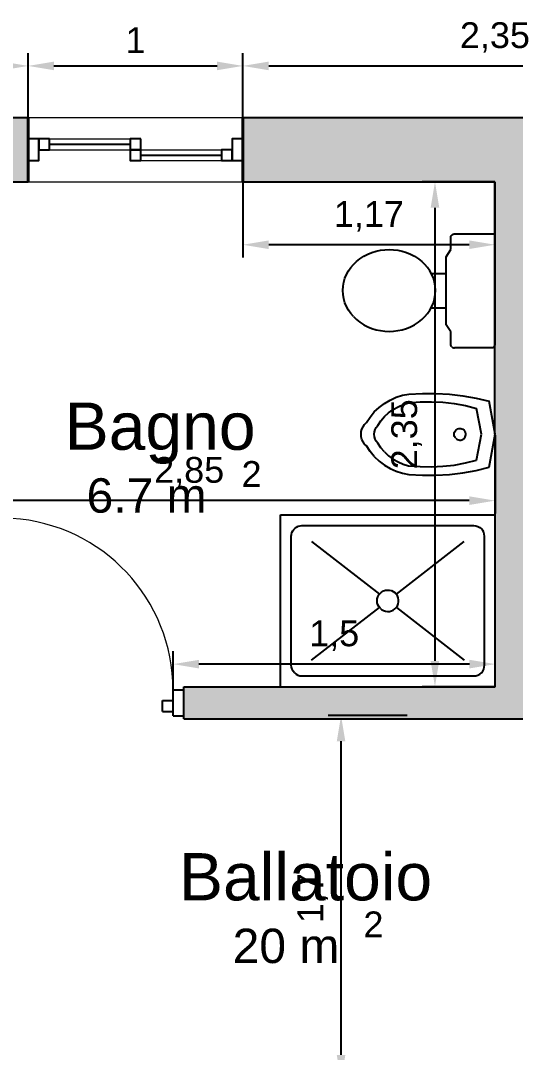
# Model space of a CAD drawing. Header units: millimetres. Extents: x 2491 to 2548.8, y 1338.3 to 1412.1.
# Drawn here: x 2537.533 to 2539.837, y 1397.42 to 1402.223 of the extents above; entities that cross this region are included whole.
import ezdxf

# ---------------------------------------------------------------- set-up
doc = ezdxf.new("R2010")
doc.units = ezdxf.units.MM
doc.header["$PDMODE"] = 35
for name, color, linetype in [('ARREDI_BAGNO 2', 175, 'Continuous'), ('QUOTE - dimension', 251, 'Continuous'), ('TESTO superfici - surface txt', 2, 'Continuous'), ('TXT AMBIENTI', 252, 'Continuous'), ('VETRATE sezioni - windows sections', 171, 'Continuous')]:
    doc.layers.add(name, color=color, linetype=linetype)
for name, color, linetype, lineweight in [('MURATURA sezioni - section wall', 7, 'Continuous', 40), ('MURATURE tratteggi - wall hatch', 252, 'Continuous', 18), ('PORTE finestre - doors windows', 252, 'Continuous', 5), ('PROIEZIONI - projections', 145, 'Continuous', 13), ('PROIEZIONI finissime - fine lines', 251, 'Continuous', 9), ('SEZIONI medie - small section', 2, 'Continuous', 25)]:
    doc.layers.add(name, color=color, linetype=linetype, lineweight=lineweight)
doc.styles.get("Standard").update_dxf_attribs({"font": 'arial.ttf'})
doc.dimstyles.new('ISO-25', dxfattribs={"dimtxt": 0.12, "dimasz": 0.12, "dimexe": 0.06, "dimexo": 0, "dimgap": 0.06, "dimtad": 1, "dimtxsty": 'Standard', "dimcen": 0.12, "dimadec": 0, "dimazin": 0, "dimtfac": 1, "dimtmove": 0, "dimatfit": 3, "dimfxl": 0, "dimarcsym": 0})

# ---------------------------------------------------------------- blocks, each defined once
blk = doc.blocks.new('*D64')
at = {"layer": 'DefPoints', "color": 0}
for p in [(2537.5685, 1402.0122), (2532.8795, 1401.7722), (2537.5685, 1401.7722)]:
    blk.add_point(p, dxfattribs=at)
at = {"layer": 'QUOTE - dimension', "color": 0, "lineweight": -2}
for p, q in [((2532.8795, 1401.7722), (2532.8795, 1402.0722)), ((2537.5685, 1401.7722), (2537.5685, 1402.0722)), ((2532.9995, 1402.0122), (2537.4485, 1402.0122))]:
    blk.add_line(p, q, dxfattribs=at)
at = {"layer": 'QUOTE - dimension', "color": 0}
for points in [[(2532.9995, 1402.0322), (2532.9995, 1401.9922), (2532.8795, 1402.0122)], [(2537.4485, 1402.0322), (2537.4485, 1401.9922), (2537.5685, 1402.0122)]]:
    blk.add_solid(points, dxfattribs=at)
at = {"layer": 'QUOTE - dimension', "color": 0, "insert": (2535.224, 1402.1443), "char_height": 0.12, "attachment_point": 5}
blk.add_mtext('4,69', dxfattribs=at)
blk = doc.blocks.new('*D65')
at = {"layer": 'DefPoints', "color": 0}
for p in [(2538.5685, 1402.0122), (2537.5685, 1401.7722), (2538.5685, 1401.7722)]:
    blk.add_point(p, dxfattribs=at)
at = {"layer": 'QUOTE - dimension', "color": 0, "lineweight": -2}
for p, q in [((2537.5685, 1401.7722), (2537.5685, 1402.0722)), ((2538.5685, 1401.7722), (2538.5685, 1402.0722)), ((2537.6885, 1402.0122), (2538.4485, 1402.0122))]:
    blk.add_line(p, q, dxfattribs=at)
at = {"layer": 'QUOTE - dimension', "color": 0}
for points in [[(2537.6885, 1402.0322), (2537.6885, 1401.9922), (2537.5685, 1402.0122)], [(2538.4485, 1402.0322), (2538.4485, 1401.9922), (2538.5685, 1402.0122)]]:
    blk.add_solid(points, dxfattribs=at)
at = {"layer": 'QUOTE - dimension', "color": 0, "insert": (2538.0685, 1402.1324), "char_height": 0.12, "attachment_point": 5}
blk.add_mtext('1', dxfattribs=at)
blk = doc.blocks.new('*D66')
at = {"layer": 'DefPoints', "color": 0}
for p in [(2540.9155, 1402.0122), (2538.5685, 1401.7722), (2540.9155, 1401.7722)]:
    blk.add_point(p, dxfattribs=at)
at = {"layer": 'QUOTE - dimension', "color": 0, "lineweight": -2}
for p, q in [((2538.5685, 1401.7722), (2538.5685, 1402.0722)), ((2540.9155, 1401.7722), (2540.9155, 1402.0722)), ((2538.6885, 1402.0122), (2540.7955, 1402.0122))]:
    blk.add_line(p, q, dxfattribs=at)
at = {"layer": 'QUOTE - dimension', "color": 0}
for points in [[(2538.6885, 1402.0322), (2538.6885, 1401.9922), (2538.5685, 1402.0122)], [(2540.7955, 1402.0322), (2540.7955, 1401.9922), (2540.9155, 1402.0122)]]:
    blk.add_solid(points, dxfattribs=at)
at = {"layer": 'QUOTE - dimension', "color": 0, "insert": (2539.742, 1402.1443), "char_height": 0.12, "attachment_point": 5}
blk.add_mtext('2,35', dxfattribs=at)
blk = doc.blocks.new('*D73')
at = {"layer": 'DefPoints', "color": 0}
for p in [(2538.2435, 1399.2272), (2538.2435, 1399.1072), (2539.7435, 1399.1222)]:
    blk.add_point(p, dxfattribs=at)
at = {"layer": 'QUOTE - dimension', "color": 0, "lineweight": -2}
for p, q in [((2538.2435, 1399.1072), (2538.2435, 1399.2872)), ((2539.7435, 1399.1222), (2539.7435, 1399.2872)), ((2539.6235, 1399.2272), (2538.3635, 1399.2272))]:
    blk.add_line(p, q, dxfattribs=at)
at = {"layer": 'QUOTE - dimension', "color": 0}
for points in [[(2538.3635, 1399.2472), (2538.3635, 1399.2072), (2538.2435, 1399.2272)], [(2539.6235, 1399.2472), (2539.6235, 1399.2072), (2539.7435, 1399.2272)]]:
    blk.add_solid(points, dxfattribs=at)
at = {"layer": 'QUOTE - dimension', "color": 0, "insert": (2538.9935, 1399.3593), "char_height": 0.12, "attachment_point": 5}
blk.add_mtext('1,5', dxfattribs=at)
blk = doc.blocks.new('*D74')
at = {"layer": 'DefPoints', "color": 0}
for p in [(2536.8935, 1400.2933), (2539.7428, 1400.2933), (2536.8935, 1399.9883)]:
    blk.add_point(p, dxfattribs=at)
at = {"layer": 'QUOTE - dimension', "color": 0, "lineweight": -2}
for p, q in [((2536.8935, 1400.2933), (2536.8935, 1399.9283)), ((2539.7428, 1400.2933), (2539.7428, 1399.9283)), ((2539.6228, 1399.9883), (2537.0135, 1399.9883))]:
    blk.add_line(p, q, dxfattribs=at)
at = {"layer": 'QUOTE - dimension', "color": 0}
for points in [[(2537.0135, 1400.0083), (2537.0135, 1399.9683), (2536.8935, 1399.9883)], [(2539.6228, 1400.0083), (2539.6228, 1399.9683), (2539.7428, 1399.9883)]]:
    blk.add_solid(points, dxfattribs=at)
at = {"layer": 'QUOTE - dimension', "color": 0, "insert": (2538.3181, 1400.1204), "char_height": 0.12, "attachment_point": 5}
blk.add_mtext('2,85', dxfattribs=at)
blk = doc.blocks.new('*D75')
at = {"layer": 'DefPoints', "color": 0}
for p in [(2539.7422, 1401.4722), (2539.4628, 1399.1222), (2539.7435, 1399.1222)]:
    blk.add_point(p, dxfattribs=at)
at = {"layer": 'QUOTE - dimension', "color": 0, "lineweight": -2}
for p, q in [((2539.7422, 1401.4722), (2539.4028, 1401.4722)), ((2539.4628, 1401.3522), (2539.4628, 1399.2422)), ((2539.7435, 1399.1222), (2539.4028, 1399.1222))]:
    blk.add_line(p, q, dxfattribs=at)
at = {"layer": 'QUOTE - dimension', "color": 0}
for points in [[(2539.4428, 1401.3522), (2539.4828, 1401.3522), (2539.4628, 1401.4722)], [(2539.4428, 1399.2422), (2539.4828, 1399.2422), (2539.4628, 1399.1222)]]:
    blk.add_solid(points, dxfattribs=at)
at = {"layer": 'QUOTE - dimension', "color": 0, "insert": (2539.3307, 1400.2972), "char_height": 0.12, "attachment_point": 5, "rotation": 90}
blk.add_mtext('2,35', dxfattribs=at)
blk = doc.blocks.new('*D76')
at = {"layer": 'DefPoints', "color": 0}
for p in [(2538.5685, 1401.4722), (2539.7422, 1401.4722), (2538.5685, 1401.1797)]:
    blk.add_point(p, dxfattribs=at)
at = {"layer": 'QUOTE - dimension', "color": 0, "lineweight": -2}
for p, q in [((2538.5685, 1401.4722), (2538.5685, 1401.1197)), ((2539.7422, 1401.4722), (2539.7422, 1401.1197)), ((2539.6222, 1401.1797), (2538.6885, 1401.1797))]:
    blk.add_line(p, q, dxfattribs=at)
at = {"layer": 'QUOTE - dimension', "color": 0}
for points in [[(2538.6885, 1401.1997), (2538.6885, 1401.1597), (2538.5685, 1401.1797)], [(2539.6222, 1401.1997), (2539.6222, 1401.1597), (2539.7422, 1401.1797)]]:
    blk.add_solid(points, dxfattribs=at)
at = {"layer": 'QUOTE - dimension', "color": 0, "insert": (2539.1553, 1401.3118), "char_height": 0.12, "attachment_point": 5}
blk.add_mtext('1,17', dxfattribs=at)
blk = doc.blocks.new('*D79')
at = {"layer": 'DefPoints', "color": 0}
for p in [(2539.0255, 1398.9879), (2539.3326, 1398.9879), (2539.3326, 1397.2879)]:
    blk.add_point(p, dxfattribs=at)
at = {"layer": 'QUOTE - dimension', "color": 0, "lineweight": -2}
for p, q in [((2539.3326, 1398.9879), (2538.9655, 1398.9879)), ((2539.0255, 1397.4079), (2539.0255, 1398.8679)), ((2539.3326, 1397.2879), (2538.9655, 1397.2879))]:
    blk.add_line(p, q, dxfattribs=at)
at = {"layer": 'QUOTE - dimension', "color": 0}
for points in [[(2539.0055, 1398.8679), (2539.0455, 1398.8679), (2539.0255, 1398.9879)], [(2539.0055, 1397.4079), (2539.0455, 1397.4079), (2539.0255, 1397.2879)]]:
    blk.add_solid(points, dxfattribs=at)
at = {"layer": 'QUOTE - dimension', "color": 0, "insert": (2538.8934, 1398.1379), "char_height": 0.12, "attachment_point": 5, "rotation": 90}
blk.add_mtext('1,7', dxfattribs=at)
blk = doc.blocks.new('*D123')
at = {"layer": 'DefPoints', "color": 0}
for p in [(2539.5934, 1398.9722), (2539.5934, 1392.0722), (2540.0934, 1392.0722)]:
    blk.add_point(p, dxfattribs=at)
at = {"layer": 'QUOTE - dimension', "color": 0, "lineweight": -2}
for p, q in [((2539.5934, 1398.9722), (2540.1534, 1398.9722)), ((2540.0934, 1398.8522), (2540.0934, 1392.1922)), ((2539.5934, 1392.0722), (2540.1534, 1392.0722))]:
    blk.add_line(p, q, dxfattribs=at)
at = {"layer": 'QUOTE - dimension', "color": 0}
for points in [[(2540.0734, 1398.8522), (2540.1134, 1398.8522), (2540.0934, 1398.9722)], [(2540.0734, 1392.1922), (2540.1134, 1392.1922), (2540.0934, 1392.0722)]]:
    blk.add_solid(points, dxfattribs=at)
at = {"layer": 'QUOTE - dimension', "color": 0, "insert": (2539.9613, 1395.5222), "char_height": 0.12, "attachment_point": 5, "rotation": 90}
blk.add_mtext('6,9', dxfattribs=at)

msp = doc.modelspace()

# ---------------------------------------------------------------- hatches: boundary and pattern name
at = {"layer": 'MURATURE tratteggi - wall hatch'}
h = msp.add_hatch(color=256, dxfattribs=at)
h.dxf.hatch_style = 1
h.paths.add_polyline_path([(2545.8795, 1401.7722), (2541.7155, 1401.7722), (2541.7155, 1401.4722), (2541.8655, 1401.4722), (2541.8655, 1400.1722), (2542.0155, 1400.1722), (2542.0155, 1401.4722), (2545.5795, 1401.4722), (2545.5795, 1400.7722), (2545.8795, 1400.7722)])
h.paths.add_polyline_path([(2540.9155, 1401.7722), (2538.5685, 1401.7722), (2538.5685, 1401.4722), (2539.7422, 1401.4722), (2539.7434, 1399.1222), (2538.2935, 1399.1222), (2538.2935, 1398.9722), (2539.7435, 1398.9722), (2541.8655, 1398.9722), (2541.8655, 1398.5722), (2542.0155, 1398.5722), (2542.0155, 1398.9722), (2542.0155, 1399.2722), (2541.8655, 1399.2722), (2541.8655, 1399.1222), (2539.8934, 1399.1222), (2539.8922, 1401.4722), (2540.9155, 1401.4722)])
h.paths.add_polyline_path([(2537.5685, 1401.7722), (2532.8795, 1401.7722), (2532.8795, 1399.9472), (2533.1795, 1399.9472), (2533.1795, 1401.4722), (2536.7435, 1401.4722), (2536.7435, 1398.9722), (2536.7435, 1398.3222), (2536.8935, 1398.3222), (2536.8935, 1398.9722), (2537.3935, 1398.9722), (2537.3935, 1399.1222), (2536.8935, 1399.1222), (2536.8935, 1401.4722), (2537.5685, 1401.4722)])
h.paths.add_polyline_path([(2533.359, 1396.2722), (2533.1795, 1396.2722), (2533.1795, 1397.0222), (2535.6585, 1397.0222), (2535.6585, 1396.2722), (2535.479, 1396.2722), (2535.479, 1396.1222), (2535.8085, 1396.1222), (2535.8085, 1397.0222), (2536.7435, 1397.0222), (2536.7435, 1396.7722), (2536.8935, 1396.7722), (2536.8935, 1397.1722), (2536.8935, 1397.4222), (2536.7435, 1397.4222), (2536.7435, 1397.1722), (2533.1795, 1397.1722), (2533.1795, 1398.4472), (2532.8795, 1398.4472), (2532.8795, 1391.7722), (2534.2115, 1391.7722), (2534.2115, 1392.0722), (2533.1795, 1392.0722), (2533.1795, 1396.1222), (2533.359, 1396.1222)])
h.paths.add_polyline_path([(2536.8935, 1395.8722), (2536.7435, 1395.8722), (2536.7435, 1392.0722), (2536.8935, 1392.0722)], flags=17)
h.paths.add_polyline_path([(2545.8795, 1398.9722), (2545.5795, 1398.9722), (2545.5795, 1397.4722), (2542.0155, 1397.4722), (2542.0155, 1397.6722), (2541.8655, 1397.6722), (2541.8655, 1397.4722), (2541.8655, 1396.3722), (2542.0155, 1396.3722), (2542.0155, 1397.3222), (2545.5795, 1397.3222), (2545.5795, 1396.9222), (2545.8795, 1396.9222)])
h.paths.add_polyline_path([(2541.6655, 1393.6222), (2545.8795, 1393.6222), (2545.8795, 1395.6722), (2545.5795, 1395.6722), (2545.5795, 1395.2722), (2542.0155, 1395.2722), (2542.0155, 1395.4722), (2541.8655, 1395.4722), (2541.8655, 1395.1222), (2545.5795, 1395.1222), (2545.5795, 1393.7722), (2541.6655, 1393.7722)])
h.paths.add_polyline_path([(2540.6655, 1391.7722), (2540.6655, 1393.6222), (2540.7655, 1393.6222), (2540.7655, 1393.7722), (2540.5155, 1393.7722), (2540.5155, 1392.0722), (2535.7115, 1392.0722), (2535.7115, 1391.7722)])

# ---------------------------------------------------------------- linework, layer by layer
at = {"layer": 'ARREDI_BAGNO 2', "linetype": 'Continuous', "lineweight": -3}
for p, q in [((2539.5371, 1401.2174), (2539.5384, 1401.2206)), ((2539.5371, 1401.1576), (2539.5371, 1401.2174)), ((2539.5384, 1401.2206), (2539.5402, 1401.2234)), ((2539.5402, 1401.2234), (2539.5425, 1401.2259)), ((2539.5425, 1401.2259), (2539.5452, 1401.228)), ((2539.5452, 1401.228), (2539.5483, 1401.2295)), ((2539.5483, 1401.2295), (2539.5515, 1401.2304)), ((2539.5515, 1401.2304), (2539.5549, 1401.2307)), ((2539.5549, 1401.2307), (2539.7258, 1401.2307)), ((2539.7258, 1401.2307), (2539.7283, 1401.2312)), ((2539.7283, 1401.2312), (2539.7308, 1401.2312)), ((2539.7308, 1401.2312), (2539.7334, 1401.2308)), ((2539.7334, 1401.2308), (2539.7358, 1401.2298)), ((2539.7358, 1401.2298), (2539.7379, 1401.2285)), ((2539.7379, 1401.2285), (2539.7399, 1401.2268)), ((2539.7414, 1401.2247), (2539.7399, 1401.2268)), ((2539.7426, 1401.2225), (2539.7414, 1401.2247)), ((2539.7433, 1401.22), (2539.7426, 1401.2225)), ((2539.7435, 1401.2174), (2539.7433, 1401.22)), ((2539.7435, 1400.7139), (2539.7435, 1401.2174)), ((2539.1495, 1401.1356), (2539.1686, 1401.1433)), ((2539.1686, 1401.1433), (2539.1887, 1401.1494)), ((2539.1887, 1401.1494), (2539.2091, 1401.1539)), ((2539.2091, 1401.1539), (2539.2292, 1401.1564)), ((2539.2292, 1401.1564), (2539.2494, 1401.1573)), ((2539.2494, 1401.1573), (2539.2696, 1401.1564)), ((2539.2696, 1401.1564), (2539.2896, 1401.1539)), ((2539.2896, 1401.1539), (2539.3101, 1401.1494)), ((2539.3101, 1401.1494), (2539.3301, 1401.1433)), ((2539.3301, 1401.1433), (2539.3493, 1401.1356)), ((2539.5156, 1401.1239), (2539.5371, 1401.1576)), ((2539.083, 1401.0884), (2539.0967, 1401.1015)), ((2539.0967, 1401.1015), (2539.1133, 1401.1146)), ((2539.1133, 1401.1146), (2539.1311, 1401.1261)), ((2539.1311, 1401.1261), (2539.1495, 1401.1356)), ((2539.3493, 1401.1356), (2539.3676, 1401.1261)), ((2539.3676, 1401.1261), (2539.3854, 1401.1146)), ((2539.3854, 1401.1146), (2539.402, 1401.1015)), ((2539.402, 1401.1015), (2539.4157, 1401.0884)), ((2539.5156, 1400.8074), (2539.5156, 1401.1239)), ((2539.0504, 1401.0411), (2539.0597, 1401.058)), ((2539.0597, 1401.058), (2539.0707, 1401.0739)), ((2539.0707, 1401.0739), (2539.083, 1401.0884)), ((2539.428, 1401.0739), (2539.4157, 1401.0884)), ((2539.439, 1401.058), (2539.428, 1401.0739)), ((2539.4483, 1401.0411), (2539.439, 1401.058)), ((2539.0346, 1400.9862), (2539.0378, 1401.0053)), ((2539.0378, 1401.0053), (2539.0431, 1401.0236)), ((2539.0431, 1401.0236), (2539.0504, 1401.0411)), ((2539.4462, 1401.0452), (2539.5156, 1401.0452)), ((2539.4556, 1401.0236), (2539.4483, 1401.0411)), ((2539.4609, 1401.0053), (2539.4556, 1401.0236)), ((2539.4641, 1400.9862), (2539.4609, 1401.0053)), ((2539.0335, 1400.9668), (2539.0346, 1400.9862)), ((2539.0346, 1400.9474), (2539.0335, 1400.9668)), ((2539.4652, 1400.9668), (2539.4641, 1400.9862)), ((2539.4641, 1400.9474), (2539.4652, 1400.9668)), ((2539.0378, 1400.9283), (2539.0346, 1400.9474)), ((2539.0431, 1400.91), (2539.0378, 1400.9283)), ((2539.0504, 1400.8925), (2539.0431, 1400.91)), ((2539.4483, 1400.8925), (2539.4556, 1400.91)), ((2539.4556, 1400.91), (2539.4609, 1400.9283)), ((2539.4609, 1400.9283), (2539.4641, 1400.9474)), ((2539.0597, 1400.8756), (2539.0504, 1400.8925)), ((2539.0707, 1400.8597), (2539.0597, 1400.8756)), ((2539.083, 1400.8452), (2539.0707, 1400.8597)), ((2539.4157, 1400.8452), (2539.428, 1400.8597)), ((2539.428, 1400.8597), (2539.439, 1400.8756)), ((2539.439, 1400.8756), (2539.4483, 1400.8925)), ((2539.445, 1400.8862), (2539.5156, 1400.8862)), ((2539.083, 1400.8452), (2539.0967, 1400.8321)), ((2539.0967, 1400.8321), (2539.1133, 1400.819)), ((2539.1133, 1400.819), (2539.1311, 1400.8075)), ((2539.1311, 1400.8075), (2539.1495, 1400.798)), ((2539.3493, 1400.798), (2539.3676, 1400.8075)), ((2539.3676, 1400.8075), (2539.3854, 1400.819)), ((2539.3854, 1400.819), (2539.402, 1400.8321)), ((2539.402, 1400.8321), (2539.4157, 1400.8452)), ((2539.5371, 1400.7737), (2539.5156, 1400.8074)), ((2539.1495, 1400.798), (2539.1686, 1400.7903)), ((2539.1686, 1400.7903), (2539.1887, 1400.7842)), ((2539.1887, 1400.7842), (2539.2091, 1400.7798)), ((2539.2091, 1400.7798), (2539.2292, 1400.7772)), ((2539.2292, 1400.7772), (2539.2494, 1400.7763)), ((2539.2494, 1400.7763), (2539.2696, 1400.7772)), ((2539.2696, 1400.7772), (2539.2896, 1400.7798)), ((2539.2896, 1400.7798), (2539.3101, 1400.7842)), ((2539.3101, 1400.7842), (2539.3301, 1400.7903)), ((2539.3301, 1400.7903), (2539.3493, 1400.798)), ((2539.5371, 1400.7139), (2539.5371, 1400.7737)), ((2539.5374, 1400.7114), (2539.5371, 1400.7139)), ((2539.5381, 1400.7089), (2539.5374, 1400.7114)), ((2539.7404, 1400.7079), (2539.7422, 1400.7108)), ((2539.7422, 1400.7108), (2539.7435, 1400.7139)), ((2539.5392, 1400.7066), (2539.5381, 1400.7089)), ((2539.5408, 1400.7046), (2539.5392, 1400.7066)), ((2539.5408, 1400.7046), (2539.5427, 1400.7028)), ((2539.5427, 1400.7028), (2539.5449, 1400.7015)), ((2539.5449, 1400.7015), (2539.5473, 1400.7006)), ((2539.5473, 1400.7006), (2539.5498, 1400.7001)), ((2539.5498, 1400.7001), (2539.5524, 1400.7002)), ((2539.5524, 1400.7002), (2539.5549, 1400.7007)), ((2539.5549, 1400.7007), (2539.7258, 1400.7007)), ((2539.7258, 1400.7007), (2539.7291, 1400.701)), ((2539.7291, 1400.701), (2539.7324, 1400.7019)), ((2539.7324, 1400.7019), (2539.7354, 1400.7034)), ((2539.7354, 1400.7034), (2539.7381, 1400.7054)), ((2539.7381, 1400.7054), (2539.7404, 1400.7079)), ((2539.2818, 1400.4694), (2539.3113, 1400.4787)), ((2539.3113, 1400.4787), (2539.3416, 1400.4845)), ((2539.3416, 1400.4845), (2539.4044, 1400.4878)), ((2539.4044, 1400.4878), (2539.4672, 1400.4875)), ((2539.4672, 1400.4875), (2539.53, 1400.4836)), ((2539.53, 1400.4836), (2539.5924, 1400.4762)), ((2539.5924, 1400.4762), (2539.6543, 1400.4653)), ((2539.1802, 1400.4011), (2539.2025, 1400.4225)), ((2539.2025, 1400.4225), (2539.2271, 1400.4411)), ((2539.2271, 1400.4411), (2539.2536, 1400.4568)), ((2539.2536, 1400.4568), (2539.2818, 1400.4694)), ((2539.2683, 1400.4127), (2539.2911, 1400.4257)), ((2539.2911, 1400.4257), (2539.3152, 1400.436)), ((2539.3152, 1400.436), (2539.3403, 1400.4435)), ((2539.3403, 1400.4435), (2539.3934, 1400.4479)), ((2539.3934, 1400.4479), (2539.4466, 1400.4488)), ((2539.4466, 1400.4488), (2539.4998, 1400.4462)), ((2539.4998, 1400.4462), (2539.5527, 1400.4402)), ((2539.5527, 1400.4402), (2539.6051, 1400.4307)), ((2539.6051, 1400.4307), (2539.6568, 1400.4178)), ((2539.6543, 1400.4653), (2539.7155, 1400.4508)), ((2539.7435, 1400.2972), (2539.7155, 1400.4508)), ((2539.1437, 1400.3515), (2539.1605, 1400.3773)), ((2539.1605, 1400.3773), (2539.1802, 1400.4011)), ((2539.2108, 1400.3595), (2539.2279, 1400.3794)), ((2539.2279, 1400.3794), (2539.2471, 1400.3972)), ((2539.2471, 1400.3972), (2539.2683, 1400.4127)), ((2539.6792, 1400.2972), (2539.6568, 1400.4178)), ((2539.1228, 1400.3214), (2539.128, 1400.3326)), ((2539.128, 1400.3326), (2539.135, 1400.3427)), ((2539.135, 1400.3427), (2539.1437, 1400.3515)), ((2539.1838, 1400.3191), (2539.189, 1400.329)), ((2539.189, 1400.329), (2539.1961, 1400.3377)), ((2539.1961, 1400.3377), (2539.2108, 1400.3595)), ((2539.1186, 1400.2972), (2539.1196, 1400.3095)), ((2539.1196, 1400.2849), (2539.1186, 1400.2972)), ((2539.1196, 1400.3095), (2539.1228, 1400.3214)), ((2539.1228, 1400.273), (2539.1196, 1400.2849)), ((2539.1794, 1400.2972), (2539.1805, 1400.3084)), ((2539.1805, 1400.286), (2539.1794, 1400.2972)), ((2539.1805, 1400.3084), (2539.1838, 1400.3191)), ((2539.1838, 1400.2752), (2539.1805, 1400.286)), ((2539.5526, 1400.2972), (2539.553, 1400.3023)), ((2539.553, 1400.292), (2539.5526, 1400.2972)), ((2539.553, 1400.3023), (2539.5545, 1400.3073)), ((2539.5545, 1400.2871), (2539.553, 1400.292)), ((2539.5545, 1400.3073), (2539.5569, 1400.3118)), ((2539.5569, 1400.2825), (2539.5545, 1400.2871)), ((2539.5569, 1400.3118), (2539.5601, 1400.3159)), ((2539.5601, 1400.2784), (2539.5569, 1400.2825)), ((2539.5601, 1400.3159), (2539.564, 1400.3193)), ((2539.5601, 1400.2784), (2539.564, 1400.2751)), ((2539.564, 1400.3193), (2539.5684, 1400.3219)), ((2539.5684, 1400.3219), (2539.5733, 1400.3236)), ((2539.5733, 1400.3236), (2539.5784, 1400.3243)), ((2539.5784, 1400.3243), (2539.5836, 1400.324)), ((2539.5836, 1400.324), (2539.5886, 1400.3228)), ((2539.5886, 1400.3228), (2539.5933, 1400.3207)), ((2539.5933, 1400.3207), (2539.5975, 1400.3177)), ((2539.601, 1400.314), (2539.5975, 1400.3177)), ((2539.5975, 1400.2767), (2539.601, 1400.2804)), ((2539.6038, 1400.3096), (2539.601, 1400.314)), ((2539.601, 1400.2804), (2539.6038, 1400.2847)), ((2539.6057, 1400.3048), (2539.6038, 1400.3096)), ((2539.6038, 1400.2847), (2539.6057, 1400.2895)), ((2539.6067, 1400.2998), (2539.6057, 1400.3048)), ((2539.6057, 1400.2895), (2539.6067, 1400.2946)), ((2539.6067, 1400.2946), (2539.6067, 1400.2998)), ((2539.6568, 1400.1765), (2539.6792, 1400.2972)), ((2539.7155, 1400.1435), (2539.7435, 1400.2972)), ((2539.128, 1400.2618), (2539.1228, 1400.273)), ((2539.135, 1400.2517), (2539.128, 1400.2618)), ((2539.1437, 1400.2429), (2539.135, 1400.2517)), ((2539.1605, 1400.217), (2539.1437, 1400.2429)), ((2539.189, 1400.2653), (2539.1838, 1400.2752)), ((2539.1961, 1400.2566), (2539.189, 1400.2653)), ((2539.2108, 1400.2349), (2539.1961, 1400.2566)), ((2539.2279, 1400.215), (2539.2108, 1400.2349)), ((2539.564, 1400.2751), (2539.5684, 1400.2725)), ((2539.5684, 1400.2725), (2539.5733, 1400.2708)), ((2539.5733, 1400.2708), (2539.5784, 1400.2701)), ((2539.5784, 1400.2701), (2539.5836, 1400.2703)), ((2539.5836, 1400.2703), (2539.5886, 1400.2715)), ((2539.5886, 1400.2715), (2539.5933, 1400.2737)), ((2539.5933, 1400.2737), (2539.5975, 1400.2767)), ((2539.1802, 1400.1932), (2539.1605, 1400.217)), ((2539.1802, 1400.1932), (2539.2025, 1400.1719)), ((2539.2279, 1400.215), (2539.2471, 1400.1972)), ((2539.2471, 1400.1972), (2539.2683, 1400.1817)), ((2539.2025, 1400.1719), (2539.2271, 1400.1532)), ((2539.2271, 1400.1532), (2539.2536, 1400.1375)), ((2539.2536, 1400.1375), (2539.2818, 1400.1249)), ((2539.2683, 1400.1817), (2539.2911, 1400.1687)), ((2539.2911, 1400.1687), (2539.3152, 1400.1583)), ((2539.3152, 1400.1583), (2539.3403, 1400.1508)), ((2539.3403, 1400.1508), (2539.3934, 1400.1465)), ((2539.3934, 1400.1465), (2539.4466, 1400.1456)), ((2539.4466, 1400.1456), (2539.4998, 1400.1481)), ((2539.4998, 1400.1481), (2539.5527, 1400.1542)), ((2539.5527, 1400.1542), (2539.6051, 1400.1637)), ((2539.6051, 1400.1637), (2539.6568, 1400.1765)), ((2539.6543, 1400.1291), (2539.7155, 1400.1435)), ((2539.2818, 1400.1249), (2539.3113, 1400.1157)), ((2539.3113, 1400.1157), (2539.3416, 1400.1099)), ((2539.3416, 1400.1099), (2539.4044, 1400.1066)), ((2539.4044, 1400.1066), (2539.4672, 1400.1069)), ((2539.4672, 1400.1069), (2539.53, 1400.1107)), ((2539.53, 1400.1107), (2539.5924, 1400.1181)), ((2539.5924, 1400.1181), (2539.6543, 1400.1291)), ((2538.7435, 1399.9222), (2539.7435, 1399.9222)), ((2538.7435, 1399.1222), (2538.7435, 1399.9222)), ((2539.7435, 1399.1222), (2539.7435, 1399.9222)), ((2538.7965, 1399.8393), (2538.8002, 1399.8472)), ((2538.8002, 1399.8472), (2538.8052, 1399.8543)), ((2538.8052, 1399.8543), (2538.8114, 1399.8605)), ((2538.8114, 1399.8605), (2538.8185, 1399.8655)), ((2538.8185, 1399.8655), (2538.8264, 1399.8692)), ((2538.8264, 1399.8692), (2538.8348, 1399.8714)), ((2538.8348, 1399.8714), (2538.8435, 1399.8722)), ((2538.8435, 1399.8722), (2539.6435, 1399.8722)), ((2539.6435, 1399.8722), (2539.6533, 1399.8712)), ((2539.6533, 1399.8712), (2539.6626, 1399.8684)), ((2539.6626, 1399.8684), (2539.6713, 1399.8637)), ((2539.6713, 1399.8637), (2539.6789, 1399.8575)), ((2539.6851, 1399.85), (2539.6789, 1399.8575)), ((2539.6897, 1399.8413), (2539.6851, 1399.85)), ((2538.7935, 1399.8222), (2538.7943, 1399.8309)), ((2538.7935, 1399.2222), (2538.7935, 1399.8222)), ((2538.7943, 1399.8309), (2538.7965, 1399.8393)), ((2538.8883, 1399.7984), (2539.204, 1399.5529)), ((2539.283, 1399.5529), (2539.5987, 1399.7984)), ((2539.6925, 1399.8319), (2539.6897, 1399.8413)), ((2539.6935, 1399.8222), (2539.6925, 1399.8319)), ((2539.6935, 1399.2222), (2539.6935, 1399.8222)), ((2539.2073, 1399.5567), (2539.2145, 1399.5629)), ((2539.2145, 1399.5629), (2539.2227, 1399.5677)), ((2539.2227, 1399.5677), (2539.2317, 1399.5708)), ((2539.2317, 1399.5708), (2539.2411, 1399.5721)), ((2539.2411, 1399.5721), (2539.2506, 1399.5717)), ((2539.2506, 1399.5717), (2539.2599, 1399.5694)), ((2539.2599, 1399.5694), (2539.2685, 1399.5655)), ((2539.2685, 1399.5655), (2539.2762, 1399.56)), ((2539.2828, 1399.5531), (2539.2762, 1399.56)), ((2539.1935, 1399.5222), (2539.1944, 1399.5316)), ((2539.1944, 1399.5127), (2539.1935, 1399.5222)), ((2539.1944, 1399.5316), (2539.1971, 1399.5408)), ((2539.1971, 1399.5036), (2539.1944, 1399.5127)), ((2539.1971, 1399.5408), (2539.2014, 1399.5492)), ((2539.2014, 1399.5492), (2539.2073, 1399.5567)), ((2539.2879, 1399.5451), (2539.2828, 1399.5531)), ((2539.2915, 1399.5363), (2539.2879, 1399.5451)), ((2539.2933, 1399.5269), (2539.2915, 1399.5363)), ((2539.2915, 1399.5081), (2539.2933, 1399.5174)), ((2539.2933, 1399.5174), (2539.2933, 1399.5269)), ((2538.8883, 1399.2459), (2539.204, 1399.4915)), ((2539.2014, 1399.4951), (2539.1971, 1399.5036)), ((2539.2073, 1399.4877), (2539.2014, 1399.4951)), ((2539.2073, 1399.4877), (2539.2145, 1399.4814)), ((2539.2145, 1399.4814), (2539.2227, 1399.4767)), ((2539.2227, 1399.4767), (2539.2317, 1399.4736)), ((2539.2317, 1399.4736), (2539.2411, 1399.4722)), ((2539.2411, 1399.4722), (2539.2506, 1399.4727)), ((2539.2506, 1399.4727), (2539.2599, 1399.4749)), ((2539.2599, 1399.4749), (2539.2685, 1399.4789)), ((2539.2685, 1399.4789), (2539.2762, 1399.4844)), ((2539.2762, 1399.4844), (2539.2828, 1399.4913)), ((2539.2828, 1399.4913), (2539.2879, 1399.4993)), ((2539.283, 1399.4915), (2539.5987, 1399.2459)), ((2539.2879, 1399.4993), (2539.2915, 1399.5081)), ((2538.7945, 1399.2124), (2538.7935, 1399.2222)), ((2539.6925, 1399.2124), (2539.6935, 1399.2222)), ((2538.7973, 1399.203), (2538.7945, 1399.2124)), ((2538.8019, 1399.1944), (2538.7973, 1399.203)), ((2538.8081, 1399.1868), (2538.8019, 1399.1944)), ((2538.8081, 1399.1868), (2538.8157, 1399.1806)), ((2538.8157, 1399.1806), (2538.8244, 1399.176)), ((2538.8244, 1399.176), (2538.8337, 1399.1731)), ((2538.8337, 1399.1731), (2538.8435, 1399.1722)), ((2539.6435, 1399.1722), (2539.6533, 1399.1731)), ((2539.6533, 1399.1731), (2539.6626, 1399.176)), ((2539.6626, 1399.176), (2539.6713, 1399.1806)), ((2539.6713, 1399.1806), (2539.6789, 1399.1868)), ((2539.6789, 1399.1868), (2539.6851, 1399.1944)), ((2539.6851, 1399.1944), (2539.6897, 1399.203)), ((2539.6897, 1399.203), (2539.6925, 1399.2124)), ((2538.8435, 1399.1722), (2539.6435, 1399.1722)), ((2538.7435, 1399.1222), (2539.7435, 1399.1222))]:
    msp.add_line(p, q, dxfattribs=at)
at = {"layer": 'MURATURA sezioni - section wall', "linetype": 'Continuous', "lineweight": -3}
for p, q in [((2532.8795, 1401.7722), (2537.5685, 1401.7722)), ((2538.5685, 1401.7722), (2540.9155, 1401.7722)), ((2536.8935, 1401.4722), (2537.5685, 1401.4722)), ((2538.5685, 1401.4722), (2539.7422, 1401.4722)), ((2539.7434, 1399.1222), (2539.7422, 1401.4722)), ((2538.2935, 1399.1222), (2539.7434, 1399.1222)), ((2538.2935, 1398.9722), (2538.2935, 1399.1222)), ((2538.2935, 1398.9722), (2539.7435, 1398.9722)), ((2539.7435, 1398.9722), (2541.8655, 1398.9722))]:
    msp.add_line(p, q, dxfattribs=at)
at = {"layer": 'MURATURA sezioni - section wall'}
for p, q in [((2537.5685, 1401.4722), (2537.5685, 1401.7722)), ((2538.5685, 1401.4722), (2538.5685, 1401.7722))]:
    msp.add_line(p, q, dxfattribs=at)
at = {"layer": 'PORTE finestre - doors windows', "color": 2, "linetype": 'Continuous', "lineweight": -3}
for p, q in [((2538.2435, 1399.1072), (2538.2935, 1399.1072)), ((2538.2435, 1398.9872), (2538.2435, 1399.1072)), ((2538.1935, 1399.0572), (2538.2435, 1399.0572)), ((2538.1935, 1399.0072), (2538.1935, 1399.0572)), ((2538.1935, 1399.0072), (2538.2435, 1399.0072)), ((2538.2435, 1398.9872), (2538.2935, 1398.9872))]:
    msp.add_line(p, q, dxfattribs=at)
at = {"layer": 'PORTE finestre - doors windows', "color": 251}
msp.add_arc((2537.4425, 1399.1061), 0.801, 0.0764, 86.3508, dxfattribs=at)
at = {"layer": 'PROIEZIONI - projections'}
msp.add_line((2537.5685, 1401.7722), (2538.5685, 1401.7722), dxfattribs=at)
at = {"layer": 'PROIEZIONI finissime - fine lines'}
for p, q in [((2537.5685, 1401.6722), (2537.6185, 1401.6722)), ((2537.6185, 1401.5722), (2537.6185, 1401.6722)), ((2537.6185, 1401.6722), (2538.0935, 1401.6722)), ((2537.6685, 1401.6222), (2537.6685, 1401.6722)), ((2538.0435, 1401.6222), (2538.0435, 1401.6722)), ((2538.0935, 1401.6222), (2538.0935, 1401.6722)), ((2538.5185, 1401.5722), (2538.5185, 1401.6722)), ((2538.5185, 1401.6722), (2538.5685, 1401.6722)), ((2537.6185, 1401.6222), (2538.0935, 1401.6222)), ((2538.0435, 1401.5722), (2538.0435, 1401.6222)), ((2538.0435, 1401.6222), (2538.5185, 1401.6222)), ((2538.0935, 1401.5722), (2538.0935, 1401.6222)), ((2538.4685, 1401.5722), (2538.4685, 1401.6222)), ((2538.5185, 1401.5722), (2538.5185, 1401.6222)), ((2537.5685, 1401.5722), (2537.6185, 1401.5722)), ((2538.0435, 1401.5722), (2538.5185, 1401.5722)), ((2538.5185, 1401.5722), (2538.5685, 1401.5722)), ((2537.5685, 1401.4722), (2538.5685, 1401.4722))]:
    msp.add_line(p, q, dxfattribs=at)
at = {"layer": 'SEZIONI medie - small section'}
for points in [[(2537.6185, 1401.6722), (2537.5685, 1401.6722), (2537.5685, 1401.5722), (2537.6185, 1401.5722)], [(2537.6685, 1401.6722), (2537.6185, 1401.6722), (2537.6185, 1401.6222), (2537.6685, 1401.6222)], [(2538.0935, 1401.6722), (2538.0435, 1401.6722), (2538.0435, 1401.6222), (2538.0935, 1401.6222)], [(2538.5685, 1401.6722), (2538.5185, 1401.6722), (2538.5185, 1401.5722), (2538.5685, 1401.5722)], [(2538.0935, 1401.6222), (2538.0435, 1401.6222), (2538.0435, 1401.5722), (2538.0935, 1401.5722)], [(2538.5185, 1401.6222), (2538.4685, 1401.6222), (2538.4685, 1401.5722), (2538.5185, 1401.5722)]]:
    msp.add_lwpolyline(points, close=True, dxfattribs=at)
at = {"layer": 'VETRATE sezioni - windows sections'}
for p, q in [((2537.6685, 1401.6472), (2538.0435, 1401.6472)), ((2538.0935, 1401.5972), (2538.4685, 1401.5972))]:
    msp.add_line(p, q, dxfattribs=at)

# ---------------------------------------------------------------- texts
at = {"layer": 'TESTO superfici - surface txt', "lineweight": 5}
for s, height, p in [('2', 0.12, (2538.5622, 1400.0524)), ('6.7 m', 0.16, (2537.8404, 1399.9323)), ('2', 0.12, (2539.1298, 1397.9556)), ('20 m', 0.16, (2538.5207, 1397.8355))]:
    msp.add_text(s, height=height, dxfattribs=at).set_placement(p)
at = {"layer": 'TXT AMBIENTI', "lineweight": 5}
for s, p in [('Bagno', (2537.7387, 1400.2251)), ('Ballatoio', (2538.2708, 1398.1273))]:
    msp.add_text(s, height=0.22, dxfattribs=at).set_placement(p)

# ---------------------------------------------------------------- dimensions: what is measured, and where the dimension line sits
at = {"layer": 'QUOTE - dimension'}
for base, p1, p2, picture, middle in [((2537.5685, 1402.0122), (2532.8795, 1401.7722), (2537.5685, 1401.7722), '*D64', (2535.224, 1402.1443)), ((2538.5685, 1402.0122), (2537.5685, 1401.7722), (2538.5685, 1401.7722), '*D65', (2538.0685, 1402.1324)), ((2540.9155, 1402.0122), (2538.5685, 1401.7722), (2540.9155, 1401.7722), '*D66', (2539.742, 1402.1443)), ((2538.5685, 1401.1797), (2539.7422, 1401.4722), (2538.5685, 1401.4722), '*D76', (2539.1553, 1401.3118)), ((2536.8935, 1399.9883), (2539.7428, 1400.2933), (2536.8935, 1400.2933), '*D74', (2538.3181, 1400.1204)), ((2538.2435, 1399.2272), (2539.7435, 1399.1222), (2538.2435, 1399.1072), '*D73', (2538.9935, 1399.3593))]:
    dim = msp.add_linear_dim(base=base, p1=p1, p2=p2, dimstyle='ISO-25', dxfattribs=at)
    dim.commit()
    dim.dimension.update_dxf_attribs({"geometry": picture, "text_midpoint": middle})
for base, p1, p2, picture, middle in [((2539.4628, 1399.1222), (2539.7422, 1401.4722), (2539.7435, 1399.1222), '*D75', (2539.3307, 1400.2972)), ((2539.0255, 1398.9879), (2539.3326, 1397.2879), (2539.3326, 1398.9879), '*D79', (2538.8934, 1398.1379)), ((2540.0934, 1392.0722), (2539.5934, 1398.9722), (2539.5934, 1392.0722), '*D123', (2539.9613, 1395.5222))]:
    dim = msp.add_linear_dim(base=base, p1=p1, p2=p2, angle=90, dimstyle='ISO-25', dxfattribs=at)
    dim.commit()
    dim.dimension.update_dxf_attribs({"geometry": picture, "text_midpoint": middle})

doc.saveas('drawing.dxf')
